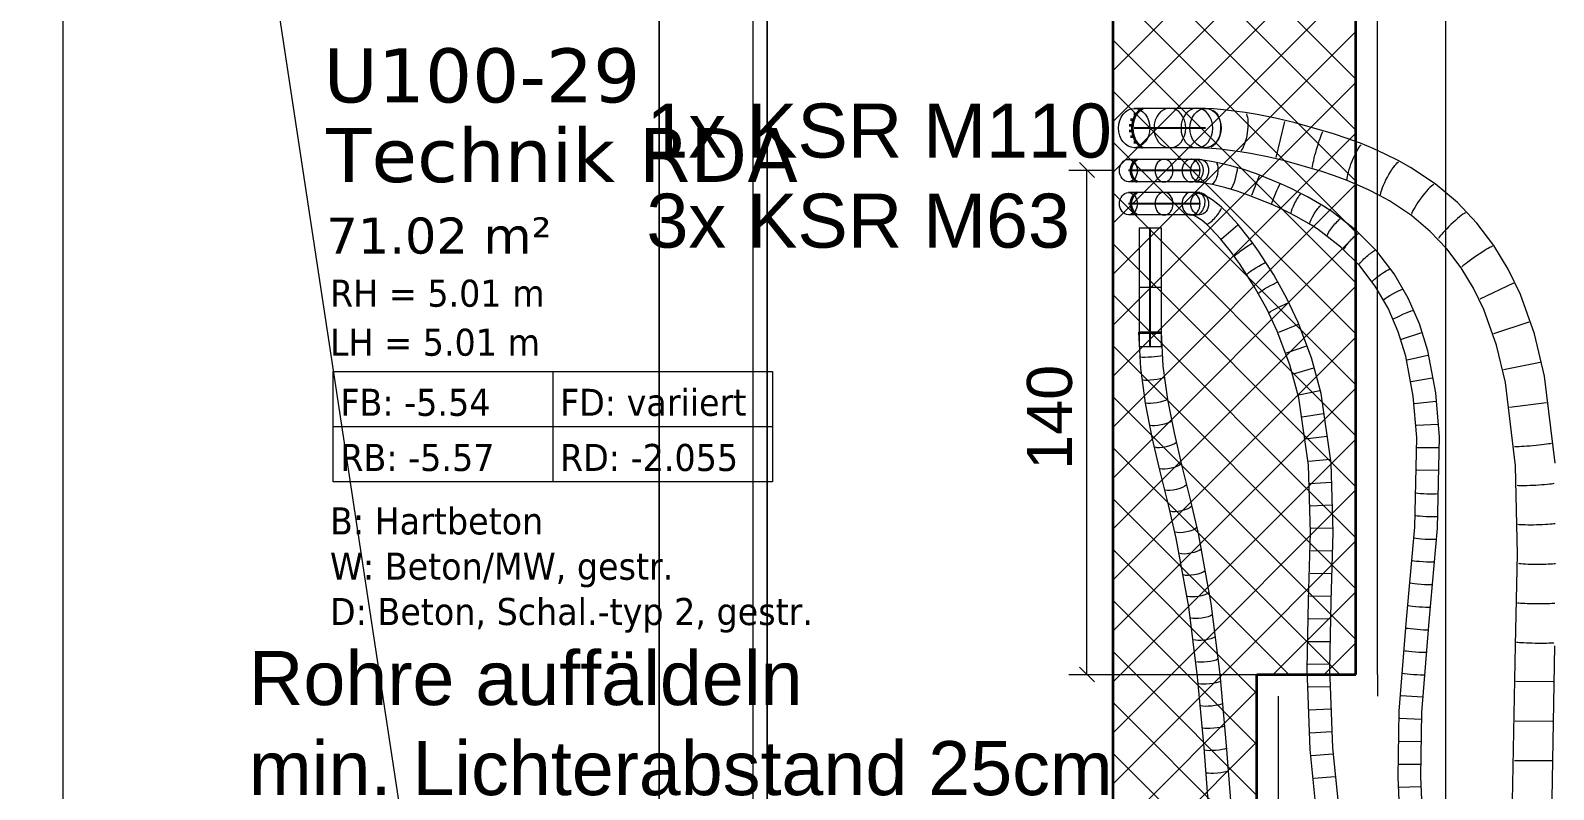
# Model space of a CAD drawing. Extents: x -982 to 937, y -179 to 616.
# Drawn here: x -588.5 to -503.9, y 53.2 to 95.3 of the extents above; entities that cross this region are included whole.
import ezdxf
from ezdxf.lldxf.tags import DXFTag

# ---------------------------------------------------------------- set-up
doc = ezdxf.new("R2010")
doc.units = 0
doc.layers.get('0').update_dxf_attribs({"lineweight": 13})
for name, color, linetype, lineweight in [('A-AREA-____-IDEN', 7, 'Continuous', 5), ('A-DETL-____-HDLN', 7, '_Verdeckte Linien_', 9), ('A-DETL-GENF-HDLN', 7, '_Verdeckte Linien_', 9), ('A-FLOR-____-OTLN', 7, 'Continuous', 9), ('A-FLOR-____-OVHD', 7, 'Strichpunkt - Fein', 9), ('A-WALL-____-MCUT', 7, 'Continuous', 35), ('A-WALL-____-PATT', 7, 'Continuous', 35), ('S-GRID-____-OTLN', 7, 'Continuous', 5)]:
    doc.layers.add(name, color=color, linetype=linetype, lineweight=lineweight)
for name, color, linetype, lineweight, true_color in [('A-DETL-____-OTLN', 5, 'Continuous', 9, 0x0000ff), ('EL01_WAN_Röhre Boden', 7, 'Continuous', 13, 0xff6666), ('EL01_WAN_Röhre Boden Typ', 1, 'Continuous', 13, 0xff0000)]:
    doc.layers.add(name, color=color, linetype=linetype, lineweight=lineweight, true_color=true_color)
doc.styles.get("Standard").update_dxf_attribs({"font": 'arial.ttf'})
tags = doc.linetypes.add('_Rasterlinie_', pattern=[0.375, 0.2, -0.05, 0.075, -0.05]).pattern_tags.tags
tags[10:11] = [DXFTag(74, 4), DXFTag(75, 0), DXFTag(340, '0'), DXFTag(46, 1.0), DXFTag(50, 0.0), DXFTag(44, 0.0), DXFTag(45, 0.0)]
tags[8:9] = [DXFTag(74, 4), DXFTag(75, 0), DXFTag(340, '0'), DXFTag(46, 1.0), DXFTag(50, 0.0), DXFTag(44, 0.0), DXFTag(45, 0.0)]
tags[6:7] = [DXFTag(74, 4), DXFTag(75, 0), DXFTag(340, '0'), DXFTag(46, 1.0), DXFTag(50, 0.0), DXFTag(44, 0.0), DXFTag(45, 0.0)]
tags[4:5] = [DXFTag(74, 4), DXFTag(75, 0), DXFTag(340, '0'), DXFTag(46, 1.0), DXFTag(50, 0.0), DXFTag(44, 0.0), DXFTag(45, 0.0)]
tags = doc.linetypes.add('_Strichliert - Fein_', pattern=[0.15, 0.1, -0.05]).pattern_tags.tags
tags[6:7] = [DXFTag(74, 4), DXFTag(75, 0), DXFTag(340, '0'), DXFTag(46, 1.0), DXFTag(50, 0.0), DXFTag(44, 0.0), DXFTag(45, 0.0)]
tags[4:5] = [DXFTag(74, 4), DXFTag(75, 0), DXFTag(340, '0'), DXFTag(46, 1.0), DXFTag(50, 0.0), DXFTag(44, 0.0), DXFTag(45, 0.0)]
tags = doc.linetypes.add('_Verdeckte Linien_', pattern=[0.15, 0.1, -0.05]).pattern_tags.tags
tags[6:7] = [DXFTag(74, 4), DXFTag(75, 0), DXFTag(340, '0'), DXFTag(46, 1.0), DXFTag(50, 0.0), DXFTag(44, 0.0), DXFTag(45, 0.0)]
tags[4:5] = [DXFTag(74, 4), DXFTag(75, 0), DXFTag(340, '0'), DXFTag(46, 1.0), DXFTag(50, 0.0), DXFTag(44, 0.0), DXFTag(45, 0.0)]
tags = doc.linetypes.add('ACAD_ISO03W100', pattern=[30, 12, -18]).pattern_tags.tags
tags[6:7] = [DXFTag(74, 4), DXFTag(75, 0), DXFTag(340, '0'), DXFTag(46, 0.0), DXFTag(50, 0.0), DXFTag(44, 0.0), DXFTag(45, 0.0)]
tags[4:5] = [DXFTag(74, 4), DXFTag(75, 0), DXFTag(340, '0'), DXFTag(46, 0.0), DXFTag(50, 0.0), DXFTag(44, 0.0), DXFTag(45, 0.0)]
tags = doc.linetypes.add('Strichpunkt - Fein', pattern=[0.2, 0.1, -0.05, 0, -0.05]).pattern_tags.tags
tags[10:11] = [DXFTag(74, 4), DXFTag(75, 0), DXFTag(340, '0'), DXFTag(46, 1.0), DXFTag(50, 0.0), DXFTag(44, 0.0), DXFTag(45, 0.0)]
tags[8:9] = [DXFTag(74, 4), DXFTag(75, 0), DXFTag(340, '0'), DXFTag(46, 1.0), DXFTag(50, 0.0), DXFTag(44, 0.0), DXFTag(45, 0.0)]
tags[6:7] = [DXFTag(74, 4), DXFTag(75, 0), DXFTag(340, '0'), DXFTag(46, 1.0), DXFTag(50, 0.0), DXFTag(44, 0.0), DXFTag(45, 0.0)]
tags[4:5] = [DXFTag(74, 4), DXFTag(75, 0), DXFTag(340, '0'), DXFTag(46, 1.0), DXFTag(50, 0.0), DXFTag(44, 0.0), DXFTag(45, 0.0)]
tags = doc.linetypes.add('STRICHPUNKT2', pattern=[12.7, 6.35, -3.175, 0, -3.175]).pattern_tags.tags
tags[10:11] = [DXFTag(74, 4), DXFTag(75, 0), DXFTag(340, '0'), DXFTag(46, 0.0), DXFTag(50, 0.0), DXFTag(44, 0.0), DXFTag(45, 0.0)]
tags[8:9] = [DXFTag(74, 4), DXFTag(75, 0), DXFTag(340, '0'), DXFTag(46, 0.0), DXFTag(50, 0.0), DXFTag(44, 0.0), DXFTag(45, 0.0)]
tags[6:7] = [DXFTag(74, 4), DXFTag(75, 0), DXFTag(340, '0'), DXFTag(46, 0.0), DXFTag(50, 0.0), DXFTag(44, 0.0), DXFTag(45, 0.0)]
tags[4:5] = [DXFTag(74, 4), DXFTag(75, 0), DXFTag(340, '0'), DXFTag(46, 0.0), DXFTag(50, 0.0), DXFTag(44, 0.0), DXFTag(45, 0.0)]

# ---------------------------------------------------------------- blocks, each defined once
blk = doc.blocks.new('Referenz-A0UJ2GQRXE', base_point=(-954.019, -167.52))
at = {"layer": 'A-AREA-____-IDEN', "color": 0, "linetype": 'Continuous', "ltscale": 0.13}
for p, q in [((-571.658, 76.412), (-547.258, 76.412)), ((-571.658, 70.289), (-571.658, 76.412)), ((-559.458, 76.412), (-559.458, 70.289)), ((-547.258, 76.412), (-547.258, 70.289)), ((-571.658, 73.351), (-547.258, 73.351)), ((-547.258, 70.289), (-571.658, 70.289))]:
    blk.add_line(p, q, dxfattribs=at)
at = {"layer": 'A-DETL-____-HDLN', "color": 0, "linetype": '_Verdeckte Linien_', "ltscale": 0.13}
for p, q in [((-547.559, -37.407), (-547.559, 213.993)), ((-548.359, 147.593), (-548.359, -76.407)), ((-553.559, -11.407), (-553.559, 124.193)), ((-547.559, 121.708), (-547.559, -6.407))]:
    blk.add_line(p, q, dxfattribs=at)
at = {"layer": 'A-DETL-____-OTLN', "color": 0, "linetype": '_Strichliert - Fein_', "ltscale": 0.13}
blk.add_line((-513.659, 59.593), (-513.659, 222.993), dxfattribs=at)
at = {"layer": 'A-DETL-GENF-HDLN', "color": 0, "linetype": '_Verdeckte Linien_', "ltscale": 0.13}
blk.add_line((-593.909, 222.993), (-567.36, 48.116), dxfattribs=at)
at = {"layer": 'A-FLOR-____-OTLN', "color": 0, "linetype": 'Continuous', "ltscale": 0.13}
blk.add_line((-553.559, 147.393), (-553.559, 51.509), dxfattribs=at)
at = {"layer": 'A-FLOR-____-OVHD', "color": 0, "linetype": 'Strichpunkt - Fein', "ltscale": 0.13}
for p, q in [((-513.659, 59.593), (-513.659, 58.393)), ((-519.159, 11.593), (-519.159, 58.393))]:
    blk.add_line(p, q, dxfattribs=at)
at = {"layer": 'A-WALL-____-MCUT', "color": 0, "linetype": 'Continuous', "ltscale": 0.35}
for p, q in [((-528.359, 222.793), (-528.359, -146.507)), ((-514.859, 59.593), (-514.859, 222.793)), ((-520.359, 11.593), (-520.359, 59.593)), ((-520.359, 59.593), (-514.859, 59.593))]:
    blk.add_line(p, q, dxfattribs=at)
at = {"layer": 'A-WALL-____-PATT', "color": 0, "linetype": 'Continuous', "lineweight": 9, "ltscale": 0.13}
for p, q in [((-528.359, 93.107), (-514.859, 106.607)), ((-514.859, 92.639), (-528.359, 106.139)), ((-528.359, 90.278), (-514.859, 103.778)), ((-514.859, 89.81), (-528.359, 103.31)), ((-528.359, 87.45), (-514.859, 100.95)), ((-514.859, 86.982), (-528.359, 100.482)), ((-528.359, 84.621), (-514.859, 98.121)), ((-514.859, 84.153), (-528.359, 97.653)), ((-528.359, 81.793), (-514.859, 95.293)), ((-514.859, 81.325), (-528.359, 94.825)), ((-528.359, 78.964), (-514.859, 92.464)), ((-514.859, 78.497), (-528.359, 91.997)), ((-528.359, 76.136), (-514.859, 89.636)), ((-514.859, 75.668), (-528.359, 89.168)), ((-528.359, 73.308), (-514.859, 86.808)), ((-514.859, 72.84), (-528.359, 86.34)), ((-528.359, 70.479), (-514.859, 83.979)), ((-514.859, 70.011), (-528.359, 83.511)), ((-528.359, 67.651), (-514.859, 81.151)), ((-514.859, 67.183), (-528.359, 80.683)), ((-528.359, 64.822), (-514.859, 78.322)), ((-514.859, 64.354), (-528.359, 77.854)), ((-528.359, 61.994), (-514.859, 75.494)), ((-514.859, 61.526), (-528.359, 75.026)), ((-515.754, 59.593), (-528.359, 72.198)), ((-527.932, 59.593), (-514.859, 72.665)), ((-525.103, 59.593), (-514.859, 69.837)), ((-518.583, 59.593), (-528.359, 69.369)), ((-522.275, 59.593), (-514.859, 67.009)), ((-521.411, 59.593), (-528.359, 66.541)), ((-524.239, 59.593), (-528.359, 63.712)), ((-519.446, 59.593), (-514.859, 64.18)), ((-516.618, 59.593), (-514.859, 61.352)), ((-527.068, 59.593), (-528.359, 60.884)), ((-528.359, 59.165), (-527.932, 59.593)), ((-528.359, 56.337), (-525.103, 59.593)), ((-528.359, 53.509), (-522.275, 59.593)), ((-520.359, 52.884), (-527.068, 59.593)), ((-520.359, 55.712), (-524.239, 59.593)), ((-520.359, 58.541), (-521.411, 59.593)), ((-528.359, 50.68), (-520.359, 58.68)), ((-520.359, 50.055), (-528.359, 58.055)), ((-528.359, 47.852), (-520.359, 55.852)), ((-520.359, 47.227), (-528.359, 55.227))]:
    blk.add_line(p, q, dxfattribs=at)
at = {"layer": 'S-GRID-____-OTLN', "color": 0, "linetype": '_Rasterlinie_', "ltscale": 0.13}
for p, q in [((-586.659, -167.52), (-586.659, 592.593)), ((-509.859, -167.52), (-509.859, 592.593))]:
    blk.add_line(p, q, dxfattribs=at)
at = {"layer": 'A-AREA-____-IDEN', "color": 0, "linetype": 'Continuous', "ltscale": 0.13, "attachment_point": 1}
for s, insert, char_height in [('{\\fVerdana;U100-29}', (-572.195, 94.352), 3), ('{\\fVerdana;Technik RDA}', (-572.052, 89.929), 3), ('{\\fVerdana;71.02 m²}', (-572.042, 84.959), 2), ('{\\W0.9;\\fVerdana;RH = 5.01 m}', (-571.844, 81.51), 1.5), ('{\\W0.9;\\fVerdana;LH = 5.01 m}', (-571.844, 78.789), 1.5), ('{\\W0.9;\\fVerdana;FB: -5.54}', (-571.268, 75.453), 1.5), ('{\\W0.9;\\fVerdana;FD: variiert}', (-559.068, 75.453), 1.5), ('{\\W0.9;\\fVerdana;RB: -5.57}', (-571.268, 72.391), 1.5), ('{\\W0.9;\\fVerdana;RD: -2.055}', (-559.068, 72.391), 1.5), ('{\\W0.9;\\fVerdana;B: Hartbeton}', (-571.844, 68.867), 1.5), ('{\\W0.9;\\fVerdana;W: Beton/MW, gestr.}', (-571.844, 66.353), 1.5), ('{\\W0.9;\\fVerdana;D: Beton, Schal.-typ 2, gestr.}', (-571.844, 63.84), 1.5)]:
    blk.add_mtext(s, dxfattribs=dict(at, insert=insert, char_height=char_height))
blk = doc.blocks.new('Steckverbinder-A0UJ2GRHXE', base_point=(-527.991, 86.936))
at = {"color": 0, "linetype": 'ByBlock', "lineweight": -2, "ltscale": 0.13}
for p, q in [((-523.534, 88.186), (-527.495, 88.186)), ((-523.534, 86.946), (-527.495, 86.946))]:
    blk.add_line(p, q, dxfattribs=at)
at = {"color": 0, "linetype": 'STRICHPUNKT2', "lineweight": 25, "ltscale": 0.25}
blk.add_line((-523.534, 87.566), (-527.495, 87.566), dxfattribs=at)
at = {"color": 0, "lineweight": 35}
for p, q in [((-527.406, 87.566), (-527.343, 87.566)), ((-527.338, 87.881), (-527.282, 87.881)), ((-527.338, 87.251), (-527.282, 87.251))]:
    blk.add_line(p, q, dxfattribs=at)
at = {"color": 0, "linetype": 'ByBlock', "lineweight": -2, "ltscale": 0.13}
for centre in [(-527.495, 87.566), (-523.534, 87.566)]:
    blk.add_ellipse(centre, major_axis=(0, 0.62), ratio=0.799812, dxfattribs=at)
at = {"color": 0, "lineweight": 35, "extrusion": (0, 0, -1)}
blk.add_ellipse((-526.791, 87.566), major_axis=(0, -0.689), ratio=0.799812, start_param=0.418046, end_param=2.723547, dxfattribs=at)
at = {"color": 0, "linetype": 'ByBlock', "lineweight": -2, "ltscale": 0.13, "extrusion": (0, 0, -1)}
blk.add_ellipse((-525.514, 87.566), major_axis=(0, -0.63), ratio=0.799812, dxfattribs=at)
blk = doc.blocks.new('Maß-A0UJ2GT7XE', base_point=(-533.132, 59.179))
at = {"color": 0, "linetype": 'ByBlock', "lineweight": -2, "ltscale": 0.13}
for p, q in [((-530.212, 88.006), (-529.385, 87.179)), ((-530.799, 87.593), (-528.359, 87.593)), ((-529.799, 59.593), (-529.799, 87.593)), ((-530.799, 59.593), (-520.359, 59.593)), ((-530.212, 60.006), (-529.385, 59.179))]:
    blk.add_line(p, q, dxfattribs=at)
at = {"color": 0, "linetype": 'ByBlock', "lineweight": -2, "ltscale": 0.13, "insert": (-533.132, 70.954), "char_height": 2.5, "attachment_point": 1, "rotation": 90}
blk.add_mtext('{\\fArial;140}', dxfattribs=at)
blk = doc.blocks.new('Steckverbinder-A0UJ2GULXE', base_point=(-526.91, 77.793))
at = {"color": 0, "linetype": 'ByBlock', "lineweight": -2, "ltscale": 0.13}
for p, q in [((-526.9, 84.393), (-526.9, 77.793)), ((-526.9, 84.393), (-526.537, 84.393)), ((-526.537, 84.393), (-526.023, 84.393)), ((-526.023, 84.393), (-525.66, 84.393)), ((-525.66, 77.793), (-525.66, 84.393)), ((-526.91, 81.093), (-525.65, 81.093)), ((-526.9, 77.793), (-526.537, 77.793)), ((-526.537, 77.793), (-526.023, 77.793)), ((-526.023, 77.793), (-525.66, 77.793))]:
    blk.add_line(p, q, dxfattribs=at)
at = {"color": 0, "linetype": 'STRICHPUNKT2', "lineweight": 25, "ltscale": 0.25}
blk.add_line((-526.28, 77.793), (-526.28, 84.393), dxfattribs=at)
blk = doc.blocks.new('Flexrohr-A0UJ2GUVXE', base_point=(-524.574, 1.142))
at = {"color": 0, "linetype": 'ByBlock', "lineweight": -2, "ltscale": 0.13}
for p, q in [((-523.25, 91.018), (-523.691, 91.027)), ((-522.754, 90.989), (-523.25, 91.018)), ((-522.211, 90.94), (-522.754, 90.989)), ((-521.625, 90.871), (-522.211, 90.94)), ((-521.004, 90.783), (-521.625, 90.871)), ((-520.344, 90.673), (-521.004, 90.783)), ((-519.328, 90.475), (-520.344, 90.673)), ((-518.241, 90.225), (-519.328, 90.475)), ((-518.833, 90.298), (-519.312, 88.286)), ((-516.1, 89.613), (-518.241, 90.225)), ((-523.301, 88.819), (-523.697, 88.827)), ((-515.339, 89.353), (-516.1, 89.613)), ((-514.611, 89.08), (-515.339, 89.353)), ((-513.894, 88.784), (-514.611, 89.08)), ((-522.859, 88.793), (-523.301, 88.819)), ((-522.375, 88.749), (-522.859, 88.793)), ((-521.853, 88.687), (-522.375, 88.749)), ((-521.294, 88.608), (-521.853, 88.687)), ((-520.713, 88.511), (-521.294, 88.608)), ((-519.772, 88.328), (-520.713, 88.511)), ((-518.816, 88.109), (-519.772, 88.328)), ((-516.746, 87.516), (-518.816, 88.109)), ((-513.191, 88.466), (-513.894, 88.784)), ((-512.507, 88.123), (-513.191, 88.466)), ((-511.819, 87.739), (-512.507, 88.123)), ((-516.101, 87.294), (-516.746, 87.516)), ((-515.437, 87.045), (-516.101, 87.294)), ((-510.456, 86.832), (-511.819, 87.739)), ((-514.786, 86.777), (-515.437, 87.045)), ((-514.155, 86.491), (-514.786, 86.777)), ((-513.548, 86.187), (-514.155, 86.491)), ((-509.22, 85.794), (-510.456, 86.832)), ((-512.999, 85.883), (-513.548, 86.187)), ((-511.776, 85.073), (-512.999, 85.883)), ((-508.138, 84.65), (-509.22, 85.794)), ((-510.729, 84.192), (-511.776, 85.073)), ((-507.201, 83.412), (-508.138, 84.65)), ((-509.814, 83.225), (-510.729, 84.192)), ((-509.02, 82.175), (-509.814, 83.225)), ((-506.403, 82.092), (-507.201, 83.412)), ((-508.336, 81.043), (-509.02, 82.175)), ((-505.724, 80.68), (-506.403, 82.092)), ((-506.098, 81.31), (-507.972, 80.436)), ((-507.763, 79.853), (-508.336, 81.043)), ((-504.947, 78.502), (-505.724, 80.68)), ((-507.055, 77.874), (-507.763, 79.853)), ((-505.248, 79.153), (-507.212, 78.505)), ((-506.552, 75.805), (-507.055, 77.874)), ((-504.379, 76.149), (-504.947, 78.502)), ((-504.63, 76.918), (-506.656, 76.505)), ((-503.8, 71.326), (-504.379, 76.149)), ((-505.994, 71.175), (-506.552, 75.805)), ((-504.268, 74.68), (-506.319, 74.41)), ((-505.892, 66.268), (-505.994, 71.175)), ((-506.004, 61.225), (-505.892, 66.268)), ((-506.171, 51.601), (-506.004, 61.225)), ((-503.971, 51.61), (-503.805, 61.182)), ((-503.905, 59.183), (-505.973, 59.212)), ((-503.943, 56.991), (-506.011, 57.009)), ((-503.982, 54.798), (-506.05, 54.806))]:
    blk.add_line(p, q, dxfattribs=at)
at = {"color": 0, "linetype": 'ByBlock', "lineweight": -2, "ltscale": 0.13, "extrusion": (0, 0, -1)}
blk.add_ellipse((-523.694, 89.927), major_axis=(0, 1.1), ratio=0.799812, dxfattribs=at)
for centre, major_axis, ratio, start_param, end_param in [((-523.108, 89.908), (0.06, 1.098), 0.669665, 0.348166, 2.793427), ((-521.204, 89.703), (0.166, 1.087), 0.283924, 0.348166, 2.793427), ((-516.955, 88.717), (0.308, 1.056), 0.08315, 3.489759, 5.935019), ((-514.896, 88.009), (0.409, 1.021), 0.171066, 3.489759, 5.935019), ((-512.933, 87.103), (0.525, 0.967), 0.183291, 3.489759, 5.935019), ((-508.107, 82.788), (-0.911, -0.617), 0.072834, 0.348166, 2.793427)]:
    blk.add_ellipse(centre, major_axis=major_axis, ratio=ratio, start_param=start_param, end_param=end_param, dxfattribs=at)
at = {"color": 0, "linetype": 'ByBlock', "lineweight": -2, "ltscale": 0.13}
for centre, major_axis, ratio in [((-511.104, 85.943), (0.659, 0.881), 0.154983), ((-509.491, 84.481), (0.797, 0.759), 0.115205), ((-505.031, 72.363), (-1.096, -0.099), 0.052072), ((-504.874, 70.175), (-1.098, -0.06), 0.057958), ((-504.828, 67.98), (-1.1, -0.026), 0.061532), ((-504.803, 65.785), (-1.1, 0.003), 0.062894), ((-504.851, 63.59), (-1.1, 0.011), 0.056571), ((-504.9, 61.395), (-1.1, 0.02), 0.050243)]:
    blk.add_ellipse(centre, major_axis=major_axis, ratio=ratio, start_param=0.348166, end_param=2.793427, dxfattribs=at)
blk = doc.blocks.new('Bauteilbeschriftung-A0UJ2GVZXE', base_point=(-576.346, 52.894))
at = {"color": 0, "lineweight": -2, "char_height": 3, "attachment_point": 1}
for s, insert in [('{\\fArial;Rohre auffäldeln}', (-576.346, 60.894)), ('{\\fArial;min. Lichterabstand 25cm}', (-576.346, 55.894))]:
    blk.add_mtext(s, dxfattribs=dict(at, insert=insert))
blk = doc.blocks.new('Flexrohr-A0UJ2GYDXE', base_point=(-524.518, -4.241))
at = {"color": 0, "linetype": 'ByBlock', "lineweight": -2, "ltscale": 0.13}
for p, q in [((-523.654, 86.301), (-523.839, 86.318)), ((-523.459, 86.251), (-523.654, 86.301)), ((-523.256, 86.172), (-523.459, 86.251)), ((-523.05, 86.066), (-523.256, 86.172)), ((-522.842, 85.937), (-523.05, 86.066)), ((-522.628, 85.783), (-522.842, 85.937)), ((-522.325, 85.532), (-522.628, 85.783)), ((-522.008, 85.232), (-522.325, 85.532)), ((-524.069, 85.127), (-524.189, 85.137)), ((-523.947, 85.097), (-524.069, 85.127)), ((-523.82, 85.047), (-523.947, 85.097)), ((-523.686, 84.979), (-523.82, 85.047)), ((-523.544, 84.89), (-523.686, 84.979)), ((-523.4, 84.787), (-523.544, 84.89)), ((-523.154, 84.584), (-523.4, 84.787)), ((-521.416, 84.59), (-522.008, 85.232)), ((-522.912, 84.357), (-523.154, 84.584)), ((-522.372, 83.77), (-522.912, 84.357)), ((-521.83, 83.095), (-522.372, 83.77)), ((-521.422, 84.538), (-522.322, 83.767)), ((-520.84, 83.873), (-521.416, 84.59)), ((-520.645, 83.613), (-520.84, 83.873)), ((-521.661, 82.868), (-521.83, 83.095)), ((-520.461, 83.359), (-520.645, 83.613)), ((-520.272, 83.091), (-520.461, 83.359)), ((-519.426, 81.784), (-520.272, 83.091)), ((-521.487, 82.629), (-521.661, 82.868)), ((-521.327, 82.402), (-521.487, 82.629)), ((-520.506, 81.136), (-521.327, 82.402)), ((-518.691, 80.464), (-519.426, 81.784)), ((-519.812, 79.889), (-520.506, 81.136)), ((-518.065, 79.138), (-518.691, 80.464)), ((-519.229, 78.657), (-519.812, 79.889)), ((-518.065, 79.03), (-519.161, 78.581)), ((-517.33, 77.177), (-518.065, 79.138)), ((-518.529, 76.789), (-519.229, 78.657)), ((-517.612, 77.824), (-518.729, 77.43)), ((-516.792, 75.191), (-517.33, 77.177)), ((-518.03, 74.958), (-518.529, 76.789)), ((-517.21, 76.593), (-518.349, 76.27)), ((-516.869, 75.331), (-518.03, 75.101)), ((-517.485, 71.216), (-518.03, 74.958)), ((-516.229, 71.326), (-516.792, 75.191)), ((-516.666, 74.065), (-517.836, 73.88)), ((-516.481, 72.799), (-517.657, 72.652)), ((-517.38, 67.478), (-517.485, 71.216)), ((-516.298, 71.533), (-517.477, 71.424)), ((-516.12, 67.479), (-516.229, 71.326)), ((-516.236, 70.259), (-517.419, 70.185)), ((-516.2, 68.983), (-517.384, 68.943)), ((-516.164, 67.707), (-517.349, 67.701)), ((-517.486, 63.703), (-517.38, 67.478)), ((-516.227, 63.672), (-516.12, 67.479)), ((-516.187, 66.442), (-517.371, 66.45)), ((-516.222, 65.178), (-517.407, 65.196)), ((-517.571, 59.885), (-517.486, 63.703)), ((-516.258, 63.915), (-517.442, 63.943)), ((-516.311, 59.898), (-516.227, 63.672)), ((-516.287, 62.661), (-517.471, 62.679)), ((-516.315, 61.409), (-517.499, 61.414)), ((-516.343, 60.157), (-517.527, 60.148)), ((-517.402, 55.432), (-517.571, 59.885)), ((-516.145, 55.521), (-516.311, 59.898)), ((-516.311, 58.908), (-517.495, 58.88)), ((-516.264, 57.659), (-517.447, 57.611)), ((-516.216, 56.411), (-517.399, 56.342)), ((-516.943, 50.97), (-517.402, 55.432)), ((-516.146, 55.163), (-517.327, 55.075)), ((-515.694, 51.13), (-516.145, 55.521)), ((-516.018, 53.92), (-517.198, 53.812))]:
    blk.add_line(p, q, dxfattribs=at)
at = {"color": 0, "linetype": 'ByBlock', "lineweight": -2, "ltscale": 0.13, "extrusion": (0, 0, -1)}
blk.add_ellipse((-524.014, 85.727), major_axis=(0, -0.63), ratio=0.799812, dxfattribs=at)
for centre, major_axis, ratio, start_param, end_param in [((-523.693, 85.67), (-0.197, -0.598), 0.654402, 3.489759, 5.935019), ((-521.097, 83.163), (-0.509, -0.371), 0.088299, 0.348166, 2.793427), ((-520.395, 82.123), (-0.533, -0.336), 0.08254, 0.348166, 2.793427), ((-519.739, 81.053), (-0.546, -0.314), 0.074187, 0.348166, 2.793427), ((-519.143, 79.947), (-0.564, -0.28), 0.061638, 0.348166, 2.793427)]:
    blk.add_ellipse(centre, major_axis=major_axis, ratio=ratio, start_param=start_param, end_param=end_param, dxfattribs=at)
at = {"color": 0, "linetype": 'ByBlock', "lineweight": -2, "ltscale": 0.13}
blk.add_ellipse((-522.741, 85.059), major_axis=(-0.417, -0.472), ratio=0.18057, start_param=0.348166, end_param=2.793427, dxfattribs=at)
blk = doc.blocks.new('Steckverbinder-A0UJ2GYPXE', base_point=(-527.991, 85.097))
at = {"color": 0, "linetype": 'ByBlock', "lineweight": -2, "ltscale": 0.13}
for p, q in [((-523.534, 86.347), (-527.495, 86.347)), ((-523.534, 85.107), (-527.495, 85.107))]:
    blk.add_line(p, q, dxfattribs=at)
at = {"color": 0, "linetype": 'STRICHPUNKT2', "lineweight": 25, "ltscale": 0.25}
blk.add_line((-523.534, 85.727), (-527.495, 85.727), dxfattribs=at)
at = {"color": 0, "lineweight": 35}
for p, q in [((-527.406, 85.727), (-527.343, 85.727)), ((-527.338, 86.042), (-527.282, 86.042)), ((-527.338, 85.412), (-527.282, 85.412))]:
    blk.add_line(p, q, dxfattribs=at)
at = {"color": 0, "linetype": 'ByBlock', "lineweight": -2, "ltscale": 0.13}
for centre in [(-527.495, 85.727), (-523.534, 85.727)]:
    blk.add_ellipse(centre, major_axis=(0, 0.62), ratio=0.799812, dxfattribs=at)
at = {"color": 0, "lineweight": 35, "extrusion": (0, 0, -1)}
blk.add_ellipse((-526.791, 85.727), major_axis=(0, -0.689), ratio=0.799812, start_param=0.418046, end_param=2.723547, dxfattribs=at)
at = {"color": 0, "linetype": 'ByBlock', "lineweight": -2, "ltscale": 0.13, "extrusion": (0, 0, -1)}
blk.add_ellipse((-525.514, 85.727), major_axis=(0, -0.63), ratio=0.799812, dxfattribs=at)
blk = doc.blocks.new('Flexrohr-A0UJ2H0FXE', base_point=(-526.91, -6.08))
at = {"color": 0, "linetype": 'ByBlock', "lineweight": -2, "ltscale": 0.13}
for p, q in [((-525.65, 78.593), (-526.91, 78.593)), ((-526.811, 76.597), (-526.91, 78.593)), ((-525.685, 78.529), (-526.869, 78.526)), ((-525.557, 76.715), (-525.65, 78.593)), ((-526.549, 74.649), (-526.811, 76.597)), ((-525.306, 74.857), (-525.557, 76.715)), ((-526.172, 72.743), (-526.549, 74.649)), ((-524.94, 73.007), (-525.306, 74.857)), ((-524.503, 71.158), (-524.94, 73.007)), ((-525.729, 70.865), (-526.172, 72.743)), ((-524.041, 69.299), (-524.503, 71.158)), ((-525.267, 69.008), (-525.729, 70.865)), ((-524.834, 67.167), (-525.267, 69.008)), ((-523.599, 67.413), (-524.041, 69.299)), ((-524.135, 63.34), (-524.834, 67.167)), ((-522.89, 63.534), (-523.599, 67.413)), ((-522.396, 59.604), (-522.89, 63.534)), ((-523.649, 59.465), (-524.135, 63.34)), ((-523.294, 55.541), (-523.649, 59.465)), ((-522.039, 55.649), (-522.396, 59.604)), ((-522.99, 51.577), (-523.294, 55.541)), ((-521.734, 51.68), (-522.039, 55.649))]:
    blk.add_line(p, q, dxfattribs=at)
for centre, major_axis, ratio in [((-526.215, 77.271), (-0.629, -0.039), 0.069144), ((-522.561, 54.218), (-0.628, -0.052), 0.130356)]:
    blk.add_ellipse(centre, major_axis=major_axis, ratio=ratio, start_param=0.348166, end_param=2.793427, dxfattribs=at)
at = {"color": 0, "linetype": 'ByBlock', "lineweight": -2, "ltscale": 0.13, "extrusion": (0, 0, -1)}
for centre, major_axis, ratio in [((-526.099, 76.025), (-0.626, -0.073), 0.127914), ((-525.932, 74.79), (-0.622, -0.102), 0.179928), ((-525.696, 73.582), (-0.618, -0.122), 0.215781), ((-525.44, 72.384), (-0.615, -0.137), 0.244534), ((-525.16, 71.199), (-0.613, -0.147), 0.264346), ((-524.87, 70.023), (-0.612, -0.148), 0.272495), ((-524.582, 68.847), (-0.613, -0.144), 0.27351), ((-524.305, 67.668), (-0.617, -0.128), 0.260283), ((-524.067, 66.474), (-0.619, -0.118), 0.249249), ((-523.848, 65.273), (-0.621, -0.109), 0.23925), ((-523.628, 64.071), (-0.622, -0.1), 0.229183), ((-523.44, 62.859), (-0.623, -0.092), 0.217553), ((-523.286, 61.634), (-0.625, -0.083), 0.204159), ((-523.132, 60.41), (-0.626, -0.074), 0.190686), ((-522.99, 59.181), (-0.627, -0.066), 0.177551), ((-522.878, 57.943), (-0.627, -0.061), 0.165376), ((-522.767, 56.704), (-0.627, -0.057), 0.153164), ((-522.656, 55.465), (-0.628, -0.052), 0.141085)]:
    blk.add_ellipse(centre, major_axis=major_axis, ratio=ratio, start_param=3.489759, end_param=5.935019, dxfattribs=at)
blk = doc.blocks.new('Bauteilbeschriftung-A0UJ2H15XE', base_point=(-554.265, 83.287))
at = {"color": 0, "linetype": 'ByBlock', "lineweight": -2, "ltscale": 1.3, "char_height": 3, "attachment_point": 1}
for s, insert in [('{\\fArial;1x KSR M110}', (-554.265, 91.287)), ('{\\fArial;3x KSR M63}', (-554.265, 86.287))]:
    blk.add_mtext(s, dxfattribs=dict(at, insert=insert))
blk = doc.blocks.new('Flexrohr-A0UJ2H1XXE', base_point=(-524.518, -2.402))
at = {"color": 0, "linetype": 'ByBlock', "lineweight": -2, "ltscale": 0.13}
for p, q in [((-523.696, 88.184), (-523.998, 88.196)), ((-523.36, 88.151), (-523.696, 88.184)), ((-522.995, 88.097), (-523.36, 88.151)), ((-522.605, 88.023), (-522.995, 88.097)), ((-522.193, 87.929), (-522.605, 88.023)), ((-521.758, 87.816), (-522.193, 87.929)), ((-521.093, 87.617), (-521.758, 87.816)), ((-520.385, 87.376), (-521.093, 87.617)), ((-520.237, 87.279), (-520.664, 86.175)), ((-518.987, 86.813), (-520.385, 87.376)), ((-523.767, 86.926), (-524.029, 86.936)), ((-523.477, 86.898), (-523.767, 86.926)), ((-523.161, 86.851), (-523.477, 86.898)), ((-522.82, 86.785), (-523.161, 86.851)), ((-522.456, 86.702), (-522.82, 86.785)), ((-522.077, 86.604), (-522.456, 86.702)), ((-521.463, 86.42), (-522.077, 86.604)), ((-520.836, 86.207), (-521.463, 86.42)), ((-518.495, 86.588), (-518.987, 86.813)), ((-518.023, 86.356), (-518.495, 86.588)), ((-517.556, 86.111), (-518.023, 86.356)), ((-519.479, 85.66), (-520.836, 86.207)), ((-519.049, 85.462), (-519.479, 85.66)), ((-518.606, 85.245), (-519.049, 85.462)), ((-517.098, 85.855), (-517.556, 86.111)), ((-516.652, 85.587), (-517.098, 85.855)), ((-516.199, 85.292), (-516.652, 85.587)), ((-518.17, 85.016), (-518.606, 85.245)), ((-517.745, 84.778), (-518.17, 85.016)), ((-517.332, 84.53), (-517.745, 84.778)), ((-514.856, 84.26), (-516.199, 85.292)), ((-516.956, 84.288), (-517.332, 84.53)), ((-515.692, 83.319), (-516.956, 84.288)), ((-513.697, 83.1), (-514.856, 84.26)), ((-514.647, 82.274), (-515.692, 83.319)), ((-512.732, 81.838), (-513.697, 83.1)), ((-513.781, 81.14), (-514.647, 82.274)), ((-511.949, 80.487), (-512.732, 81.838)), ((-513.076, 79.922), (-513.781, 81.14)), ((-511.334, 79.058), (-511.949, 80.487)), ((-512.516, 78.622), (-513.076, 79.922)), ((-510.867, 77.551), (-511.334, 79.058)), ((-512.093, 77.26), (-512.516, 78.622)), ((-511.22, 78.564), (-512.346, 78.197)), ((-511.67, 75.052), (-512.093, 77.26)), ((-510.858, 77.302), (-512.013, 77.04)), ((-510.422, 75.222), (-510.867, 77.551)), ((-510.615, 76.034), (-511.782, 75.834)), ((-511.478, 72.745), (-511.67, 75.052)), ((-510.42, 74.756), (-511.597, 74.624)), ((-510.218, 72.76), (-510.422, 75.222)), ((-510.313, 73.462), (-511.496, 73.407)), ((-510.332, 67.71), (-510.218, 72.76)), ((-511.59, 67.779), (-511.478, 72.745)), ((-510.269, 72.18), (-511.453, 72.176)), ((-510.297, 70.912), (-511.481, 70.928)), ((-512.047, 62.647), (-511.59, 67.779)), ((-510.791, 62.543), (-510.332, 67.71)), ((-512.452, 57.55), (-512.047, 62.647)), ((-511.194, 57.484), (-510.791, 62.543)), ((-511.163, 58.34), (-512.346, 58.409)), ((-512.513, 53.896), (-512.452, 57.55)), ((-511.238, 57.092), (-512.421, 57.146)), ((-511.253, 53.914), (-511.194, 57.484)), ((-511.258, 55.846), (-512.442, 55.873)), ((-511.279, 54.601), (-512.464, 54.6)), ((-512.353, 50.374), (-512.513, 53.896)), ((-511.265, 53.355), (-512.449, 53.328)), ((-511.096, 50.466), (-511.253, 53.914))]:
    blk.add_line(p, q, dxfattribs=at)
at = {"color": 0, "linetype": 'ByBlock', "lineweight": -2, "ltscale": 0.13, "extrusion": (0, 0, -1)}
blk.add_ellipse((-524.014, 87.566), major_axis=(0, -0.63), ratio=0.799812, dxfattribs=at)
for centre, major_axis, ratio, start_param, end_param in [((-523.811, 87.558), (-0.033, -0.629), 0.738102, 3.489759, 5.935019), ((-522.809, 87.422), (-0.123, -0.618), 0.422406, 3.489759, 5.935019), ((-519.284, 86.257), (-0.242, -0.582), 0.07892, 0.348166, 2.793427), ((-518.159, 85.719), (-0.29, -0.559), 0.161921, 0.348166, 2.793427), ((-517.078, 85.11), (-0.33, -0.537), 0.179467, 0.348166, 2.793427), ((-516.064, 84.396), (-0.39, -0.494), 0.163259, 0.348166, 2.793427), ((-515.099, 83.615), (-0.425, -0.465), 0.149603, 0.348166, 2.793427), ((-514.217, 82.732), (-0.471, -0.418), 0.127599, 0.348166, 2.793427), ((-513.451, 81.743), (-0.514, -0.364), 0.103537, 0.348166, 2.793427), ((-512.788, 80.68), (-0.549, -0.308), 0.078907, 0.348166, 2.793427), ((-512.233, 79.555), (-0.577, -0.252), 0.054937, 0.348166, 2.793427)]:
    blk.add_ellipse(centre, major_axis=major_axis, ratio=ratio, start_param=start_param, end_param=end_param, dxfattribs=at)
at = {"color": 0, "linetype": 'ByBlock', "lineweight": -2, "ltscale": 0.13}
for centre, major_axis, ratio in [((-521.639, 87.127), (-0.181, -0.604), 0.143145), ((-510.918, 69.662), (-0.63, 0.019), 0.050903), ((-510.946, 68.404), (-0.629, 0.03), 0.054368), ((-511.014, 67.148), (-0.629, 0.037), 0.056386), ((-511.125, 65.896), (-0.629, 0.042), 0.056823), ((-511.237, 64.643), (-0.628, 0.046), 0.057257), ((-511.348, 63.391), (-0.628, 0.05), 0.057688), ((-511.455, 62.137), (-0.628, 0.051), 0.056768), ((-511.555, 60.883), (-0.628, 0.046), 0.053493), ((-511.655, 59.629), (-0.629, 0.042), 0.050214)]:
    blk.add_ellipse(centre, major_axis=major_axis, ratio=ratio, start_param=0.348166, end_param=2.793427, dxfattribs=at)
blk = doc.blocks.new('Steckverbinder-A0UJ2H2BXE', base_point=(-528.047, 88.827))
at = {"color": 0, "lineweight": 35}
for p, q in [((-527.198, 90.713), (-527.034, 90.713)), ((-527.453, 90.085), (-527.259, 90.085)), ((-527.453, 89.77), (-527.259, 89.77)), ((-527.377, 90.399), (-527.19, 90.399)), ((-527.377, 89.456), (-527.19, 89.456)), ((-527.198, 89.142), (-527.034, 89.142))]:
    blk.add_line(p, q, dxfattribs=at)
at = {"color": 0, "linetype": 'ByBlock', "lineweight": -2, "ltscale": 0.13}
for p, q in [((-523.214, 91.017), (-527.175, 91.017)), ((-523.214, 88.837), (-527.175, 88.837))]:
    blk.add_line(p, q, dxfattribs=at)
at = {"color": 0, "linetype": 'STRICHPUNKT2', "lineweight": 25, "ltscale": 0.25}
blk.add_line((-523.214, 89.927), (-527.175, 89.927), dxfattribs=at)
at = {"color": 0, "linetype": 'ByBlock', "lineweight": -2, "ltscale": 0.13}
for centre in [(-527.175, 89.927), (-523.214, 89.927)]:
    blk.add_ellipse(centre, major_axis=(0, 1.09), ratio=0.799812, dxfattribs=at)
at = {"color": 0, "lineweight": 35, "extrusion": (0, 0, -1)}
blk.add_ellipse((-526.304, 89.927), major_axis=(0, -1.204), ratio=0.799812, start_param=0.418046, end_param=2.723547, dxfattribs=at)
at = {"color": 0, "linetype": 'ByBlock', "lineweight": -2, "ltscale": 0.13, "extrusion": (0, 0, -1)}
blk.add_ellipse((-525.194, 89.927), major_axis=(0, -1.1), ratio=0.799812, dxfattribs=at)

msp = doc.modelspace()

# ---------------------------------------------------------------- block references
at = {"color": 9, "lineweight": 25, "ltscale": 0.25, "true_color": 0xc0c0c0}
msp.add_blockref('Referenz-A0UJ2GQRXE', (-954.019, -167.52), dxfattribs=at)
at = {"layer": 'EL01_WAN_Röhre Boden', "color": 94, "linetype": 'ACAD_ISO03W100', "ltscale": 1.3, "true_color": 0x009900}
for name, p in [('Steckverbinder-A0UJ2H2BXE', (-528.047, 88.827)), ('Flexrohr-A0UJ2GUVXE', (-524.574, 1.142)), ('Steckverbinder-A0UJ2GRHXE', (-527.991, 86.936)), ('Flexrohr-A0UJ2H1XXE', (-524.518, -2.402)), ('Steckverbinder-A0UJ2GYPXE', (-527.991, 85.097)), ('Flexrohr-A0UJ2GYDXE', (-524.518, -4.241)), ('Steckverbinder-A0UJ2GULXE', (-526.91, 77.793)), ('Flexrohr-A0UJ2H0FXE', (-526.91, -6.08))]:
    msp.add_blockref(name, p, dxfattribs=at)
at = {"layer": 'EL01_WAN_Röhre Boden Typ', "color": 94, "linetype": 'ACAD_ISO03W100', "ltscale": 1.3, "true_color": 0x009900}
msp.add_blockref('Bauteilbeschriftung-A0UJ2H15XE', (-554.265, 83.287), dxfattribs=at)
at = {"layer": 'EL01_WAN_Röhre Boden Typ', "color": 94, "ltscale": 0.13, "true_color": 0x009900}
msp.add_blockref('Maß-A0UJ2GT7XE', (-533.132, 59.179), dxfattribs=at)
at = {"layer": 'EL01_WAN_Röhre Boden Typ', "color": 94, "linetype": 'Continuous', "ltscale": 1.3, "true_color": 0x009900}
msp.add_blockref('Bauteilbeschriftung-A0UJ2GVZXE', (-576.346, 52.894), dxfattribs=at)

doc.saveas('drawing.dxf')
